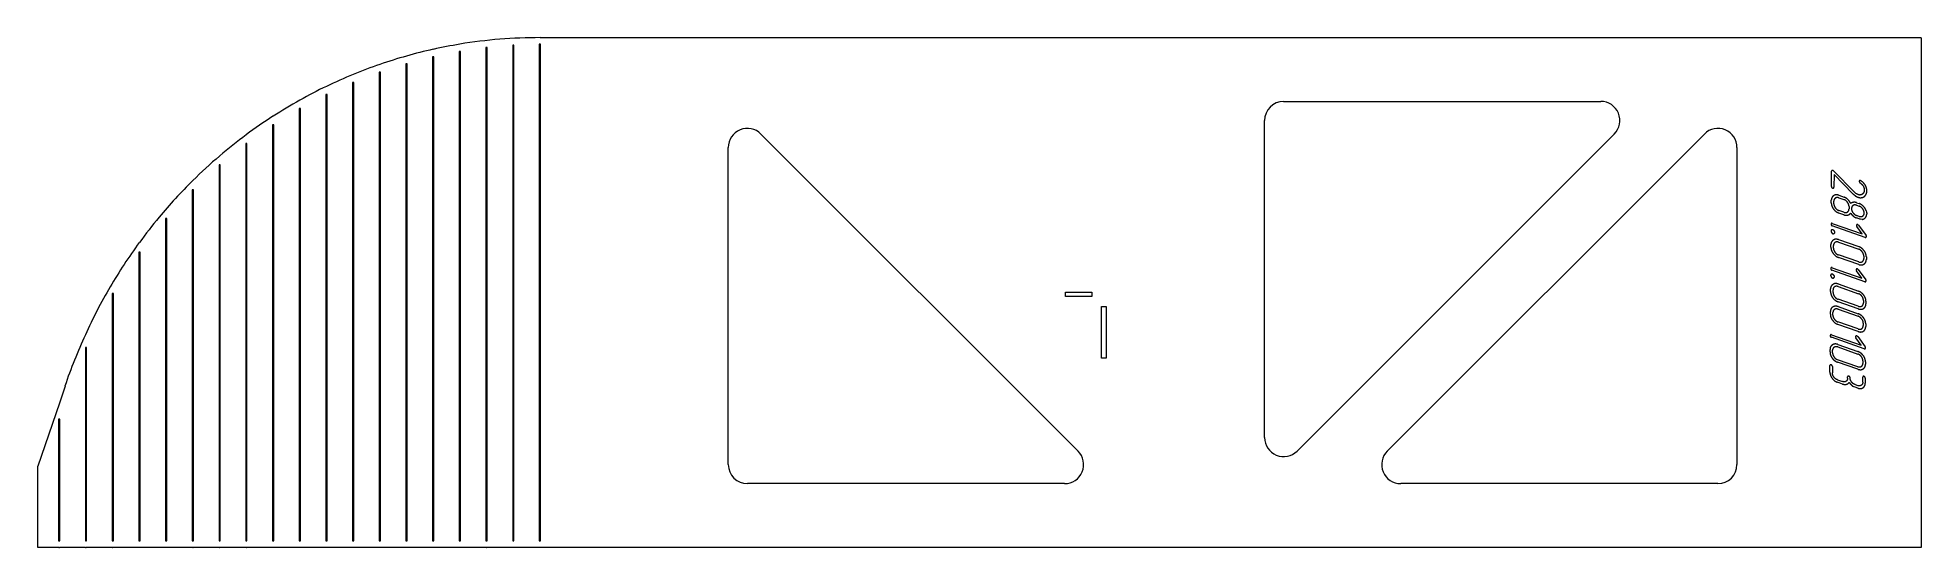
# Model space of a CAD drawing. Header units: millimetres. Extents: x 0 to 1478, y 0 to 400.
import ezdxf

# ---------------------------------------------------------------- set-up
doc = ezdxf.new("R2010")
doc.units = ezdxf.units.MM
doc.linetypes.add('K5LT_BASIC', pattern=[0])
doc.layers.add('Engraving', color=7, linetype='Continuous')

# ---------------------------------------------------------------- blocks, each defined once
blk = doc.blocks.new('U0')
at = {"layer": 'Engraving', "color": 143, "linetype": 'K5LT_BASIC', "lineweight": 15, "true_color": 0x33acca}
for p, q in [((37.4, 156.8), (37.4, 5)), ((38.4, 156.8), (37.4, 156.8)), ((38.4, 5), (38.4, 156.8)), ((37.4, 5), (38.4, 5))]:
    blk.add_line(p, q, dxfattribs=at)
blk = doc.blocks.new('U1')
at = {"layer": 'Engraving', "color": 143, "linetype": 'K5LT_BASIC', "lineweight": 15, "true_color": 0x33acca}
for p, q in [((16.3, 100.5), (16.3, 5)), ((17.3, 100.5), (16.3, 100.5)), ((17.3, 5), (17.3, 100.5)), ((16.3, 5), (17.3, 5))]:
    blk.add_line(p, q, dxfattribs=at)
blk = doc.blocks.new('U2')
at = {"layer": 'Engraving', "color": 143, "linetype": 'K5LT_BASIC', "lineweight": 15, "true_color": 0x33acca}
for p, q in [((58.4, 199.2), (58.4, 5)), ((59.4, 199.2), (58.4, 199.2)), ((59.4, 5), (59.4, 199.2)), ((58.4, 5), (59.4, 5))]:
    blk.add_line(p, q, dxfattribs=at)
blk = doc.blocks.new('U3')
at = {"layer": 'Engraving', "color": 143, "linetype": 'K5LT_BASIC', "lineweight": 15, "true_color": 0x33acca}
for p, q in [((79.4, 231.8), (79.4, 5)), ((80.4, 231.8), (79.4, 231.8)), ((80.4, 5), (80.4, 231.8)), ((79.4, 5), (80.4, 5))]:
    blk.add_line(p, q, dxfattribs=at)
blk = doc.blocks.new('U4')
at = {"layer": 'Engraving', "color": 143, "linetype": 'K5LT_BASIC', "lineweight": 15, "true_color": 0x33acca}
for p, q in [((100.4, 258), (100.4, 5)), ((101.4, 258), (100.4, 258)), ((101.4, 5), (101.4, 258)), ((100.4, 5), (101.4, 5))]:
    blk.add_line(p, q, dxfattribs=at)
blk = doc.blocks.new('U5')
at = {"layer": 'Engraving', "color": 143, "linetype": 'K5LT_BASIC', "lineweight": 15, "true_color": 0x33acca}
for p, q in [((121.3, 280.7), (121.3, 5)), ((122.3, 280.7), (121.3, 280.7)), ((122.3, 5), (122.3, 280.7)), ((121.3, 5), (122.3, 5))]:
    blk.add_line(p, q, dxfattribs=at)
blk = doc.blocks.new('U6')
at = {"layer": 'Engraving', "color": 143, "linetype": 'K5LT_BASIC', "lineweight": 15, "true_color": 0x33acca}
for p, q in [((142.3, 300.1), (142.3, 5)), ((143.3, 300.1), (142.3, 300.1)), ((143.3, 5), (143.3, 300.1)), ((142.3, 5), (143.3, 5))]:
    blk.add_line(p, q, dxfattribs=at)
blk = doc.blocks.new('U7')
at = {"layer": 'Engraving', "color": 143, "linetype": 'K5LT_BASIC', "lineweight": 15, "true_color": 0x33acca}
for p, q in [((163.2, 317), (163.2, 5)), ((164.2, 317), (163.2, 317)), ((164.2, 5), (164.2, 317)), ((163.2, 5), (164.2, 5))]:
    blk.add_line(p, q, dxfattribs=at)
blk = doc.blocks.new('U8')
at = {"layer": 'Engraving', "color": 143, "linetype": 'K5LT_BASIC', "lineweight": 15, "true_color": 0x33acca}
for p, q in [((184.2, 331.7), (184.2, 5)), ((185.2, 331.7), (184.2, 331.7)), ((185.2, 5), (185.2, 331.7)), ((184.2, 5), (185.2, 5))]:
    blk.add_line(p, q, dxfattribs=at)
blk = doc.blocks.new('U9')
at = {"layer": 'Engraving', "color": 143, "linetype": 'K5LT_BASIC', "lineweight": 15, "true_color": 0x33acca}
for p, q in [((205.1, 344.4), (205.1, 5)), ((206.1, 344.4), (205.1, 344.4)), ((206.1, 5), (206.1, 344.4)), ((205.1, 5), (206.1, 5))]:
    blk.add_line(p, q, dxfattribs=at)
blk = doc.blocks.new('U10')
at = {"layer": 'Engraving', "color": 143, "linetype": 'K5LT_BASIC', "lineweight": 15, "true_color": 0x33acca}
for p, q in [((226.1, 355.4), (226.1, 5)), ((227.1, 355.4), (226.1, 355.4)), ((227.1, 5), (227.1, 355.4)), ((226.1, 5), (227.1, 5))]:
    blk.add_line(p, q, dxfattribs=at)
blk = doc.blocks.new('U11')
at = {"layer": 'Engraving', "color": 143, "linetype": 'K5LT_BASIC', "lineweight": 15, "true_color": 0x33acca}
for p, q in [((247, 364.9), (247, 5)), ((248, 364.9), (247, 364.9)), ((248, 5), (248, 364.9)), ((247, 5), (248, 5))]:
    blk.add_line(p, q, dxfattribs=at)
blk = doc.blocks.new('U12')
at = {"layer": 'Engraving', "color": 143, "linetype": 'K5LT_BASIC', "lineweight": 15, "true_color": 0x33acca}
for p, q in [((268, 372.9), (268, 5)), ((269, 372.9), (268, 372.9)), ((269, 5), (269, 372.9)), ((268, 5), (269, 5))]:
    blk.add_line(p, q, dxfattribs=at)
blk = doc.blocks.new('U13')
at = {"layer": 'Engraving', "color": 143, "linetype": 'K5LT_BASIC', "lineweight": 15, "true_color": 0x33acca}
for p, q in [((288.9, 379.6), (288.9, 5)), ((289.9, 379.6), (288.9, 379.6)), ((289.9, 5), (289.9, 379.6)), ((288.9, 5), (289.9, 5))]:
    blk.add_line(p, q, dxfattribs=at)
blk = doc.blocks.new('U14')
at = {"layer": 'Engraving', "color": 143, "linetype": 'K5LT_BASIC', "lineweight": 15, "true_color": 0x33acca}
for p, q in [((309.9, 385.1), (309.9, 5)), ((310.9, 385.1), (309.9, 385.1)), ((310.9, 5), (310.9, 385.1)), ((309.9, 5), (310.9, 5))]:
    blk.add_line(p, q, dxfattribs=at)
blk = doc.blocks.new('U15')
at = {"layer": 'Engraving', "color": 143, "linetype": 'K5LT_BASIC', "lineweight": 15, "true_color": 0x33acca}
for p, q in [((330.8, 389.3), (330.8, 5)), ((331.8, 389.3), (330.8, 389.3)), ((331.8, 5), (331.8, 389.3)), ((330.8, 5), (331.8, 5))]:
    blk.add_line(p, q, dxfattribs=at)
blk = doc.blocks.new('U16')
at = {"layer": 'Engraving', "color": 143, "linetype": 'K5LT_BASIC', "lineweight": 15, "true_color": 0x33acca}
for p, q in [((351.7, 392.3), (351.7, 5)), ((352.7, 392.3), (351.7, 392.3)), ((352.7, 5), (352.7, 392.3)), ((351.7, 5), (352.7, 5))]:
    blk.add_line(p, q, dxfattribs=at)
blk = doc.blocks.new('U17')
at = {"layer": 'Engraving', "color": 143, "linetype": 'K5LT_BASIC', "lineweight": 15, "true_color": 0x33acca}
for p, q in [((372.7, 394.2), (372.7, 5)), ((373.7, 394.2), (372.7, 394.2)), ((373.7, 5), (373.7, 394.2)), ((372.7, 5), (373.7, 5))]:
    blk.add_line(p, q, dxfattribs=at)
blk = doc.blocks.new('U18')
at = {"layer": 'Engraving', "color": 143, "linetype": 'K5LT_BASIC', "lineweight": 15, "true_color": 0x33acca}
for p, q in [((393.6, 395), (393.6, 5)), ((394.6, 395), (393.6, 395)), ((394.6, 5), (394.6, 395)), ((393.6, 5), (394.6, 5))]:
    blk.add_line(p, q, dxfattribs=at)

msp = doc.modelspace()

# ---------------------------------------------------------------- linework, layer by layer
at = {"color": 143, "linetype": 'K5LT_BASIC', "lineweight": 15, "true_color": 0x33acca}
for p, q in [((1477.9, 400), (394.2, 400)), ((1477.9, 400), (1477.9, 0)), ((289.4, 385.6), (289.4, 385.6)), ((310.3, 390.9), (310.4, 390.9)), ((247.5, 371.1), (247.6, 371.2)), ((268.4, 379), (268.5, 379.1)), ((226.6, 361.8), (226.6, 361.8)), ((205.6, 350.9), (205.7, 350.9)), ((977.6, 350), (1226.4, 350)), ((184.7, 338.3), (184.7, 338.4)), ((962.6, 86.2), (962.6, 335)), ((163.7, 323.8), (163.8, 323.9)), ((541.9, 65), (541.9, 313.8)), ((567.5, 324.4), (816.3, 75.6)), ((1237, 324.4), (988.2, 75.6)), ((1058.9, 75.6), (1307.7, 324.4)), ((1333.3, 313.8), (1333.3, 65)), ((142.7, 307.1), (142.8, 307.2)), ((806.5, 196.8), (806.5, 200.3)), ((806.5, 200.3), (827, 200.3)), ((827, 196.8), (806.5, 196.8)), ((827, 200.3), (827, 196.8)), ((834.8, 148.5), (834.8, 189)), ((834.8, 189), (838.3, 189)), ((838.3, 189), (838.3, 148.5)), ((838.3, 148.5), (834.8, 148.5)), ((21.5, 126.6), (17, 113.1)), ((17, 113.1), (0, 63.8)), ((0, 0), (0, 63.8)), ((805.7, 50), (556.9, 50)), ((1318.3, 50), (1069.5, 50)), ((16.6, 0), (17, 0)), ((37.6, 0), (17, 0)), ((37.6, 0), (38.1, 0)), ((58.7, 0), (38.1, 0)), ((58.7, 0), (59, 0)), ((79.8, 0), (59, 0)), ((79.8, 0), (80, 0)), ((100.8, 0), (80, 0)), ((100.8, 0), (100.9, 0)), ((121.8, 0), (100.9, 0)), ((121.8, 0), (121.9, 0)), ((142.7, 0), (121.9, 0)), ((142.7, 0), (142.8, 0)), ((163.7, 0), (142.8, 0)), ((163.7, 0), (163.8, 0)), ((184.7, 0), (163.8, 0)), ((184.7, 0), (184.7, 0)), ((205.6, 0), (184.7, 0)), ((205.6, 0), (205.7, 0)), ((226.6, 0), (205.7, 0)), ((226.6, 0), (226.6, 0)), ((268.4, 0), (268.5, 0)), ((289.4, 0), (268.5, 0)), ((289.4, 0), (289.4, 0)), ((310.3, 0), (289.4, 0)), ((310.3, 0), (310.4, 0)), ((331.3, 0), (310.4, 0)), ((352.2, 0), (331.3, 0)), ((331.3, 0), (331.3, 0)), ((352.2, 0), (352.3, 0)), ((373.2, 0), (352.3, 0)), ((373.2, 0), (373.2, 0)), ((394.1, 0), (373.2, 0)), ((394.1, 0), (394.1, 0)), ((1477.9, 0), (394.1, 0)), ((16.6, 0), (0, 0)), ((247.5, 0), (226.6, 0)), ((247.5, 0), (247.6, 0)), ((268.4, 0), (247.6, 0))]:
    msp.add_line(p, q, dxfattribs=at)
for centre, start, end in [((977.6, 335), 90, 180), ((1226.4, 335), 315, 90), ((556.9, 313.8), 45, 180), ((1318.3, 313.8), 0, 135), ((805.7, 65), 270, 45), ((977.6, 86.2), 180, 315), ((1069.5, 65), 135, 270), ((556.9, 65), 180, 270), ((1318.3, 65), 270, 0)]:
    msp.add_arc(centre, 15, start, end, dxfattribs=at)
for centre, major_axis, ratio, start_param, end_param in [((393.5, 16.7), (383.2, 14.2), 0.999695, 1.531918, 1.696637), ((393.6, 16.7), (383.9, 0), 0.99843, 1.845744, 1.902781), ((393.5, 16.7), (383.7, 0), 0.998982, 1.789394, 1.845558), ((393.5, 16.7), (383.5, 0), 0.999403, 1.733722, 1.789219), ((393.9, 16.7), (384.5, 0), 0.99682, 1.961336, 2.020845), ((393.7, 16.7), (384.2, 0), 0.997721, 1.90298, 1.961119), ((394.1, 16.7), (385, 0), 0.99568, 2.021085, 2.082284), ((394.4, 16.7), (385.5, 0), 0.994231, 2.082556, 2.145839), ((394.8, 16.7), (386.3, 0), 0.99237, 2.146153, 2.212017), ((395.4, 16.7), (387.2, 0), 0.989935, 2.212391, 2.281488), ((396.3, 16.7), (386.2, 48.1), 0.986586, 2.15853, 2.232018), ((397.6, 16.7), (390.3, 0), 0.982197, 2.355804, 2.457171), ((399.7, 16.7), (388.3, -52), 0.97518, 2.591246, 2.656771), ((403.3, 16.7), (397.3, 0), 0.964968, 2.52251, 2.629854), ((410.5, 16.7), (403.5, -27.6), 0.943987, 2.699928, 2.810115), ((429.2, 16.7), (425.6, 0), 0.901873, 2.739977, 2.851134)]:
    msp.add_ellipse(centre, major_axis=major_axis, ratio=ratio, start_param=start_param, end_param=end_param, dxfattribs=at)
at = {"layer": 'Engraving', "color": 143, "linetype": 'K5LT_BASIC', "lineweight": 15, "true_color": 0x33acca}
for p, q in [((1407.4, 283.3), (1407.5, 295.2)), ((1409, 295.5), (1425.4, 278.8)), ((1409.5, 292.6), (1409.4, 282.6)), ((1424.3, 277.5), (1409.5, 292.6)), ((1430.2, 287.9), (1430.6, 287.7)), ((1407.3, 270.4), (1407.3, 272.4)), ((1409.3, 269.7), (1409.3, 271.7)), ((1413.3, 276.3), (1417.3, 274.9)), ((1413.3, 274.3), (1417.2, 272.9)), ((1421.2, 267.6), (1421.2, 265.6)), ((1425.4, 278.8), (1426.2, 278.1)), ((1426.2, 278.1), (1426.9, 277.6)), ((1427.1, 268.5), (1429.2, 267.8)), ((1427.2, 270.5), (1429.2, 269.8)), ((1408.1, 254.3), (1431.6, 246.1)), ((1433.9, 243.3), (1408.1, 252.3)), ((1417.2, 263), (1413.2, 264.4)), ((1417.2, 261), (1413.2, 262.4)), ((1429.1, 259.8), (1427.1, 260.5)), ((1429.1, 257.8), (1427.1, 258.5)), ((1431.6, 246.1), (1427.3, 251.9)), ((1428.7, 252.8), (1434.6, 244.8)), ((1429.7, 257.6), (1429.1, 257.8)), ((1430.3, 257.5), (1429.7, 257.6)), ((1431.4, 257.4), (1430.3, 257.5)), ((1434.7, 264.2), (1435, 263)), ((1435, 263), (1435.1, 262.4)), ((1435.1, 262.4), (1435.1, 261.7)), ((1407, 235.6), (1407, 237.6)), ((1409, 234.9), (1409, 236.9)), ((1413, 241.5), (1428.9, 236)), ((1413, 239.5), (1428.9, 234)), ((1428.8, 224), (1412.9, 229.5)), ((1428.8, 222), (1412.9, 227.5)), ((1432.8, 228.6), (1432.8, 226.6)), ((1434.8, 227.9), (1434.8, 225.9)), ((1433.6, 208.5), (1407.8, 217.5)), ((1407.9, 219.5), (1431.3, 211.3)), ((1431.3, 211.3), (1427, 217.1)), ((1428.4, 218), (1434.3, 209.9)), ((1406.7, 200.8), (1406.7, 202.8)), ((1408.7, 200.1), (1408.7, 202.1)), ((1428.5, 189.2), (1412.6, 194.7)), ((1428.5, 187.2), (1412.6, 192.7)), ((1412.7, 206.7), (1428.6, 201.1)), ((1412.7, 204.7), (1428.6, 199.1)), ((1432.5, 193.8), (1432.5, 191.8)), ((1434.5, 193.1), (1434.5, 191.1)), ((1406.6, 183), (1406.6, 185)), ((1408.5, 182.3), (1408.6, 184.3)), ((1412.6, 188.9), (1428.4, 183.4)), ((1412.6, 186.9), (1428.4, 181.4)), ((1407.4, 166.9), (1430.8, 158.7)), ((1433.2, 155.9), (1407.4, 164.9)), ((1428.3, 171.4), (1412.5, 176.9)), ((1428.3, 169.4), (1412.5, 175)), ((1430.8, 158.7), (1426.6, 164.5)), ((1428, 165.4), (1433.9, 157.3)), ((1432.4, 176), (1432.3, 174)), ((1434.3, 175.3), (1434.3, 173.3)), ((1406.3, 153.4), (1406.3, 155.4)), ((1408.3, 152.7), (1408.3, 154.7)), ((1412.3, 159.3), (1428.2, 153.7)), ((1412.3, 157.3), (1428.2, 151.7)), ((1406.2, 137.6), (1406.2, 142.6)), ((1408.2, 141.9), (1408.2, 136.9)), ((1428.1, 141.8), (1412.2, 147.3)), ((1428.1, 139.8), (1412.2, 145.3)), ((1420.1, 132.8), (1420.1, 133.7)), ((1432, 129.6), (1432, 133.6)), ((1432.1, 146.4), (1432.1, 144.4)), ((1434.1, 145.7), (1434.1, 143.7)), ((1412.1, 131.5), (1416.1, 130.2)), ((1416, 128.2), (1412.1, 129.6)), ((1424.9, 126.1), (1424.5, 126.3)), ((1425.3, 125.9), (1424.9, 126.1)), ((1426, 125.7), (1425.3, 125.9)), ((1426, 127.7), (1428, 127)), ((1428, 125), (1426, 125.7)), ((1434, 132.9), (1434, 128.9))]:
    msp.add_line(p, q, dxfattribs=at)
for points in [[(1407.8, 295.8), (1407.5, 295.5), (1407.5, 295.2)], [(1408.6, 295.8), (1408.1, 295.9), (1407.8, 295.8)], [(1409, 295.5), (1408.8, 295.7), (1408.6, 295.8)], [(1407.4, 283.3), (1407.4, 282.8), (1407.7, 282.4)], [(1407.7, 282.4), (1408, 282.1), (1408.4, 281.9)], [(1408.4, 281.9), (1408.7, 281.8), (1409.1, 282)], [(1409.1, 282), (1409.4, 282.2), (1409.4, 282.6)], [(1429.5, 287.8), (1429.2, 287.6), (1429.2, 287.2)], [(1429.2, 287.2), (1429.3, 286.8), (1429.4, 286.6)], [(1429.4, 286.6), (1429.6, 286.3), (1429.9, 286.1)], [(1430.2, 287.9), (1429.8, 288.1), (1429.5, 287.8)], [(1429.9, 286.1), (1431.7, 284.7), (1432.5, 283.3)], [(1434.2, 283.8), (1433, 286), (1430.6, 287.7)], [(1432.5, 283.3), (1433.2, 281.8), (1433.2, 280.4)], [(1435.2, 279.8), (1435.2, 281.9), (1434.2, 283.8)], [(1409.1, 276), (1407.3, 274.7), (1407.3, 272.4)], [(1407.3, 270.4), (1407.3, 267.9), (1409, 265.6)], [(1413.3, 276.3), (1410.8, 277.2), (1409.1, 276)], [(1410.5, 274.1), (1409.3, 273.3), (1409.3, 271.7)], [(1409.3, 269.7), (1409.3, 268.1), (1410.4, 266.5)], [(1410.4, 266.5), (1411.5, 265), (1413.2, 264.4)], [(1413.3, 274.3), (1411.7, 274.9), (1410.5, 274.1)], [(1420, 270.8), (1418.9, 272.4), (1417.2, 272.9)], [(1420.2, 273.1), (1418.8, 274.4), (1417.3, 274.9)], [(1421.2, 267.6), (1421.2, 269.2), (1420, 270.8)], [(1422.5, 269.9), (1421.6, 271.8), (1420.2, 273.1)], [(1424.6, 270.8), (1423.4, 270.6), (1422.5, 269.9)], [(1424.3, 268.3), (1423.2, 267.6), (1423.2, 265.9)], [(1424.3, 277.5), (1425.5, 276.4), (1426.4, 275.7)], [(1427.1, 268.5), (1425.5, 269.1), (1424.3, 268.3)], [(1427.2, 270.5), (1425.8, 271), (1424.6, 270.8)], [(1426.4, 275.7), (1427.4, 275.1), (1428.3, 274.8)], [(1428.4, 276.8), (1427.6, 277.1), (1426.9, 277.6)], [(1428.3, 274.8), (1431.2, 273.8), (1433.2, 275.4)], [(1431.8, 277.3), (1430.4, 276.1), (1428.4, 276.8)], [(1433.4, 266.6), (1431.5, 269), (1429.2, 269.8)], [(1432, 265.6), (1430.8, 267.2), (1429.2, 267.8)], [(1432.8, 278.6), (1432.4, 277.8), (1431.8, 277.3)], [(1433.2, 280.4), (1433.2, 279.4), (1432.8, 278.6)], [(1433.2, 275.4), (1435.2, 277), (1435.2, 279.8)], [(1434.7, 264.2), (1434.3, 265.4), (1433.4, 266.6)], [(1407.4, 254.3), (1407.1, 253.8), (1407.1, 253.6)], [(1407.1, 253.6), (1407.1, 253.2), (1407.4, 252.8)], [(1408.1, 254.3), (1407.6, 254.5), (1407.4, 254.3)], [(1407.4, 252.8), (1407.6, 252.5), (1408.1, 252.3)], [(1409, 265.6), (1410.7, 263.3), (1413.2, 262.4)], [(1417.2, 263), (1418.8, 262.4), (1420, 263.2)], [(1417.2, 261), (1418.8, 260.4), (1420.3, 260.8)], [(1420, 263.2), (1421.1, 263.9), (1421.2, 265.6)], [(1420.3, 260.8), (1421.8, 261.2), (1422.5, 262.4)], [(1422.5, 262.4), (1423.4, 260.9), (1424.5, 260)], [(1423.2, 265.9), (1423.1, 264.3), (1424.3, 262.7)], [(1424.3, 262.7), (1425.4, 261.1), (1427.1, 260.5)], [(1424.5, 260), (1425.6, 259), (1427.1, 258.5)], [(1427.3, 253.3), (1427, 253.1), (1427, 252.7)], [(1427, 252.7), (1427, 252.3), (1427.3, 251.9)], [(1428.1, 253.3), (1427.6, 253.5), (1427.3, 253.3)], [(1428.7, 252.8), (1428.2, 253.3), (1428.1, 253.3)], [(1429.1, 259.8), (1430.7, 259.3), (1431.9, 260)], [(1431.4, 257.4), (1432.5, 257.5), (1433.3, 258.1)], [(1431.9, 260), (1433.1, 260.8), (1433.1, 262.4)], [(1433.1, 262.4), (1433.1, 264.1), (1432, 265.6)], [(1433.3, 258.1), (1435, 259.3), (1435.1, 261.7)], [(1408.8, 241.1), (1407, 239.9), (1407, 237.6)], [(1407.5, 249.2), (1407.1, 249), (1407.1, 248.3)], [(1407.1, 248.3), (1407.1, 247.5), (1407.6, 247)], [(1408.6, 249.2), (1408, 249.4), (1407.5, 249.2)], [(1407.6, 247), (1408, 246.4), (1408.6, 246.2)], [(1409.5, 248.5), (1408.9, 249.1), (1408.6, 249.2)], [(1408.6, 246.2), (1409.1, 246.1), (1409.6, 246.4)], [(1413, 241.5), (1410.5, 242.4), (1408.8, 241.1)], [(1410.2, 239.3), (1409, 238.5), (1409, 236.9)], [(1410.1, 247.2), (1410.1, 248), (1409.5, 248.5)], [(1409.6, 246.4), (1410.1, 246.7), (1410.1, 247.2)], [(1413, 239.5), (1411.4, 240.1), (1410.2, 239.3)], [(1433.9, 243.3), (1434.4, 243.1), (1434.6, 243.4)], [(1434.9, 244), (1434.9, 244.4), (1434.6, 244.8)], [(1434.6, 243.4), (1434.9, 243.6), (1434.9, 244)], [(1407, 235.6), (1407, 233.1), (1408.7, 230.8)], [(1408.7, 230.8), (1410.5, 228.4), (1412.9, 227.5)], [(1409, 234.9), (1409, 233.3), (1410.1, 231.7)], [(1410.1, 231.7), (1411.2, 230.1), (1412.9, 229.5)], [(1428.8, 224), (1430.4, 223.4), (1431.6, 224.2)], [(1428.8, 222), (1431.2, 221.1), (1433, 222.3)], [(1433, 232.8), (1431.3, 235.1), (1428.9, 236)], [(1431.7, 231.8), (1430.5, 233.4), (1428.9, 234)], [(1431.6, 224.2), (1432.8, 225), (1432.8, 226.6)], [(1432.8, 228.6), (1432.8, 230.3), (1431.7, 231.8)], [(1434.8, 227.9), (1434.8, 230.4), (1433, 232.8)], [(1433, 222.3), (1434.7, 223.5), (1434.8, 225.9)], [(1407.2, 214.4), (1406.8, 214.1), (1406.8, 213.4)], [(1406.8, 213.4), (1406.8, 212.7), (1407.3, 212.2)], [(1407.1, 219.4), (1406.9, 219), (1406.9, 218.8)], [(1406.9, 218.8), (1406.8, 218.4), (1407.1, 218)], [(1407.9, 219.5), (1407.3, 219.7), (1407.1, 219.4)], [(1407.1, 218), (1407.4, 217.7), (1407.8, 217.5)], [(1408.3, 214.4), (1407.7, 214.6), (1407.2, 214.4)], [(1407.3, 212.2), (1407.7, 211.6), (1408.3, 211.4)], [(1409.2, 213.7), (1408.6, 214.3), (1408.3, 214.4)], [(1408.3, 211.4), (1408.8, 211.2), (1409.3, 211.6)], [(1412.7, 206.7), (1410.2, 207.6), (1408.5, 206.3)], [(1409.8, 212.4), (1409.8, 213.1), (1409.2, 213.7)], [(1409.3, 211.6), (1409.8, 211.9), (1409.8, 212.4)], [(1427, 218.4), (1426.7, 218.3), (1426.7, 217.8)], [(1426.7, 217.8), (1426.7, 217.5), (1427, 217.1)], [(1427.8, 218.5), (1427.3, 218.6), (1427, 218.4)], [(1428.4, 218), (1427.9, 218.4), (1427.8, 218.5)], [(1433.6, 208.5), (1434.1, 208.3), (1434.3, 208.5)], [(1434.6, 209.2), (1434.6, 209.6), (1434.3, 209.9)], [(1434.3, 208.5), (1434.6, 208.8), (1434.6, 209.2)], [(1408.5, 206.3), (1406.7, 205.1), (1406.7, 202.8)], [(1406.7, 200.8), (1406.7, 198.3), (1408.4, 195.9)], [(1408.4, 195.9), (1410.2, 193.6), (1412.6, 192.7)], [(1409.9, 204.5), (1408.7, 203.7), (1408.7, 202.1)], [(1408.7, 200.1), (1408.7, 198.5), (1409.8, 196.9)], [(1409.8, 196.9), (1410.9, 195.3), (1412.6, 194.7)], [(1412.7, 204.7), (1411.1, 205.2), (1409.9, 204.5)], [(1432.7, 198), (1431, 200.3), (1428.6, 201.1)], [(1431.4, 197), (1430.2, 198.6), (1428.6, 199.1)], [(1432.5, 193.8), (1432.5, 195.4), (1431.4, 197)], [(1434.5, 193.1), (1434.5, 195.6), (1432.7, 198)], [(1408.3, 188.5), (1406.6, 187.3), (1406.6, 185)], [(1406.6, 183), (1406.5, 180.5), (1408.3, 178.2)], [(1412.6, 188.9), (1410.1, 189.8), (1408.3, 188.5)], [(1408.3, 178.2), (1410, 175.8), (1412.5, 175)], [(1408.5, 182.3), (1408.5, 180.7), (1409.7, 179.1)], [(1409.8, 186.7), (1408.6, 185.9), (1408.6, 184.3)], [(1409.7, 179.1), (1410.8, 177.5), (1412.5, 176.9)], [(1412.6, 186.9), (1411, 187.5), (1409.8, 186.7)], [(1432.6, 180.2), (1430.8, 182.5), (1428.4, 183.4)], [(1431.2, 179.2), (1430.1, 180.8), (1428.4, 181.4)], [(1428.5, 189.2), (1430.1, 188.6), (1431.3, 189.4)], [(1428.5, 187.2), (1431, 186.3), (1432.7, 187.5)], [(1432.4, 176), (1432.4, 177.7), (1431.2, 179.2)], [(1431.3, 189.4), (1432.5, 190.1), (1432.5, 191.8)], [(1434.3, 175.3), (1434.4, 177.8), (1432.6, 180.2)], [(1432.7, 187.5), (1434.5, 188.7), (1434.5, 191.1)], [(1406.7, 166.8), (1406.4, 166.4), (1406.4, 166.2)], [(1406.4, 166.2), (1406.4, 165.8), (1406.6, 165.4)], [(1406.6, 165.4), (1406.9, 165.1), (1407.4, 164.9)], [(1407.4, 166.9), (1406.9, 167.1), (1406.7, 166.8)], [(1426.6, 165.8), (1426.3, 165.7), (1426.3, 165.2)], [(1426.3, 165.2), (1426.3, 164.9), (1426.6, 164.5)], [(1427.3, 165.9), (1426.9, 166), (1426.6, 165.8)], [(1428, 165.4), (1427.5, 165.8), (1427.3, 165.9)], [(1428.3, 171.4), (1430, 170.8), (1431.2, 171.6)], [(1428.3, 169.4), (1430.8, 168.5), (1432.6, 169.7)], [(1431.2, 171.6), (1432.3, 172.4), (1432.3, 174)], [(1432.6, 169.7), (1434.3, 170.9), (1434.3, 173.3)], [(1408.1, 158.9), (1406.3, 157.7), (1406.3, 155.4)], [(1406.3, 153.4), (1406.3, 150.9), (1408, 148.5)], [(1408, 148.5), (1409.8, 146.2), (1412.2, 145.3)], [(1412.3, 159.3), (1409.8, 160.1), (1408.1, 158.9)], [(1409.5, 157), (1408.3, 156.3), (1408.3, 154.7)], [(1408.3, 152.7), (1408.3, 151.1), (1409.4, 149.5)], [(1409.4, 149.5), (1410.5, 147.9), (1412.2, 147.3)], [(1412.3, 157.3), (1410.7, 157.8), (1409.5, 157)], [(1432.4, 150.5), (1430.6, 152.9), (1428.2, 153.7)], [(1431, 149.6), (1429.8, 151.2), (1428.2, 151.7)], [(1432.1, 146.4), (1432.1, 148), (1431, 149.6)], [(1434.1, 145.7), (1434.1, 148.2), (1432.4, 150.5)], [(1433.2, 155.9), (1433.6, 155.7), (1433.9, 155.9)], [(1434.2, 156.6), (1434.2, 157), (1433.9, 157.3)], [(1433.9, 155.9), (1434.2, 156.2), (1434.2, 156.6)], [(1406.5, 143.2), (1406.2, 143), (1406.2, 142.6)], [(1406.2, 137.6), (1406.2, 135.1), (1407.9, 132.8)], [(1407.2, 143.2), (1406.8, 143.4), (1406.5, 143.2)], [(1407.8, 142.8), (1407.4, 143.1), (1407.2, 143.2)], [(1408.2, 141.9), (1408.2, 142.4), (1407.8, 142.8)], [(1409.3, 133.7), (1408.2, 135.2), (1408.2, 136.9)], [(1412.1, 131.5), (1410.4, 132.1), (1409.3, 133.7)], [(1420.4, 134.4), (1420.1, 134.2), (1420.1, 133.7)], [(1421.1, 134.4), (1420.7, 134.5), (1420.4, 134.4)], [(1421.7, 133.9), (1421.3, 134.3), (1421.1, 134.4)], [(1422.1, 133.1), (1422.1, 133.6), (1421.7, 133.9)], [(1423.2, 129.8), (1422, 131.4), (1422.1, 133.1)], [(1428.1, 141.8), (1429.7, 141.2), (1430.9, 142)], [(1428.1, 139.8), (1430.6, 138.9), (1432.3, 140.1)], [(1430.9, 142), (1432.1, 142.7), (1432.1, 144.4)], [(1432.3, 134.2), (1432, 134), (1432, 133.6)], [(1432.3, 140.1), (1434.1, 141.2), (1434.1, 143.7)], [(1433, 134.2), (1432.6, 134.4), (1432.3, 134.2)], [(1433.6, 133.8), (1433.2, 134.1), (1433, 134.2)], [(1434, 132.9), (1434, 133.4), (1433.6, 133.8)], [(1407.9, 132.8), (1409.6, 130.4), (1412.1, 129.6)], [(1416, 128.2), (1417.7, 127.6), (1419.2, 128)], [(1418.9, 130.3), (1417.7, 129.6), (1416.1, 130.2)], [(1420.1, 132.8), (1420, 131.1), (1418.9, 130.3)], [(1419.2, 128), (1420.7, 128.4), (1421.3, 129.5)], [(1421.3, 129.5), (1422.4, 128), (1423.4, 127.1)], [(1426, 127.7), (1424.3, 128.3), (1423.2, 129.8)], [(1423.4, 127.1), (1424, 126.6), (1424.5, 126.3)], [(1430.8, 127.2), (1429.6, 126.4), (1428, 127)], [(1428, 125), (1430.5, 124.1), (1432.2, 125.3)], [(1432, 129.6), (1432, 127.9), (1430.8, 127.2)], [(1432.2, 125.3), (1433.9, 126.4), (1434, 128.9)]]:
    msp.add_open_spline(points, degree=2, dxfattribs=at)

# ---------------------------------------------------------------- block references
at = {"layer": 'Engraving'}
for name in ['U14', 'U15', 'U16', 'U17', 'U18', 'U12', 'U13', 'U10', 'U11', 'U9', 'U8', 'U7', 'U6', 'U5', 'U4', 'U3', 'U2', 'U0', 'U1']:
    msp.add_blockref(name, (0, 0), dxfattribs=at)

doc.saveas('drawing.dxf')
